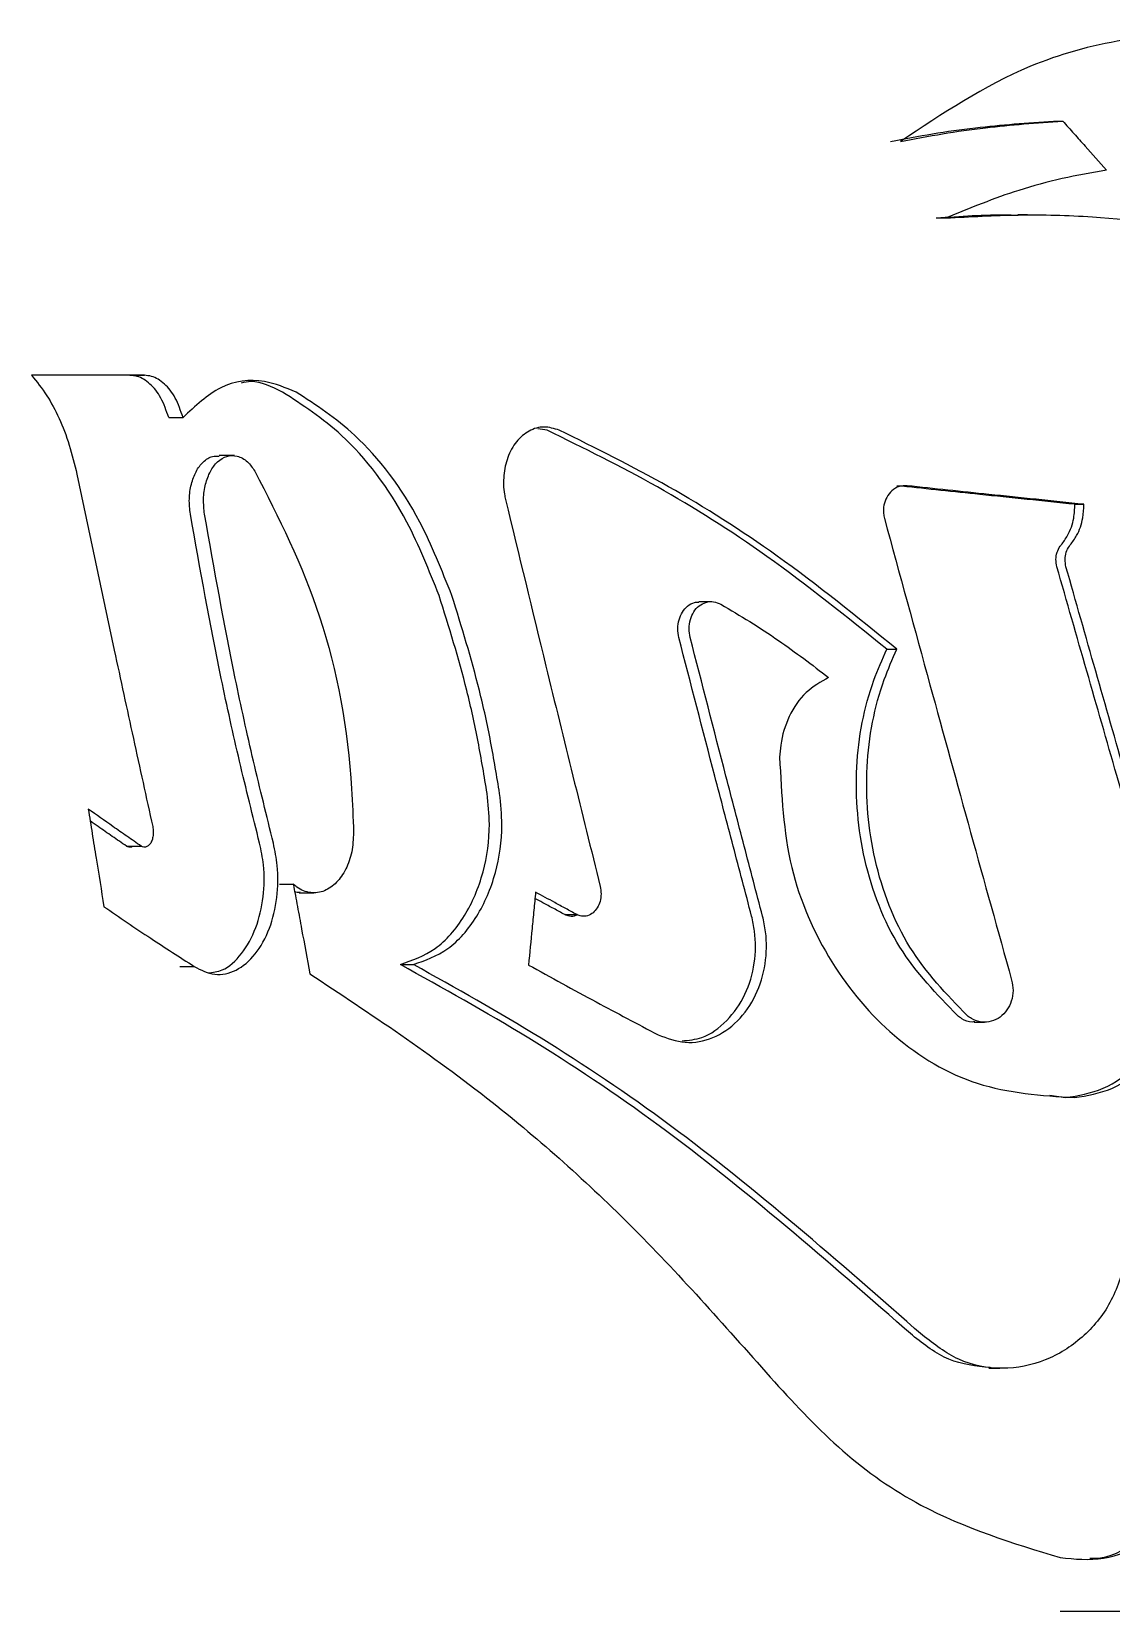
# Model space of a CAD drawing. Header units: millimetres. Extents: x 8 to 832, y 8 to 585.
# Drawn here: x 490.8 to 503.16, y 254.11 to 272.2 of the extents above; entities that cross this region are included whole.
import ezdxf

# ---------------------------------------------------------------- set-up
doc = ezdxf.new("R2010")
doc.units = ezdxf.units.MM
doc.linetypes.add('CENTERX2', pattern=[20.32, 12.7, -2.54, 2.54, -2.54])
doc.layers.add('CENTERLINE', color=4, linetype='CENTERX2')
doc.layers.add('OUTLINE', color=7, linetype='Continuous', lineweight=25)

# ---------------------------------------------------------------- blocks, each defined once
blk = doc.blocks.new('SW_CENTERMARKSYMBOL_4')
at = {"layer": 'CENTERLINE', "color": 0}
blk.add_line((-5, 0), (-18.4, 0), dxfattribs=at)

msp = doc.modelspace()

# ---------------------------------------------------------------- linework, layer by layer
at = {"layer": 'OUTLINE'}
for p, q in [((502.497, 271.175), (502.602, 271.175)), ((501.155, 270.065), (501.267, 270.065)), ((502.2, 270.1), (502.089, 270.1)), ((491.924, 268.264), (492.09, 268.264)), ((492.368, 267.78), (492.532, 267.78)), ((496.7, 267.635), (496.594, 267.652)), ((493.12, 267.345), (492.945, 267.345)), ((500.705, 266.999), (500.821, 266.999)), ((502.741, 266.787), (502.844, 266.787)), ((498.572, 265.672), (498.435, 265.672)), ((500.588, 265.129), (500.704, 265.129)), ((491.886, 262.873), (492.053, 262.873)), ((493.637, 262.438), (493.794, 262.438)), ((493.86, 262.339), (494.03, 262.339)), ((496.901, 262.09), (497.039, 262.09)), ((492.496, 261.496), (492.66, 261.496)), ((495.02, 261.518), (495.17, 261.518)), ((501.589, 260.858), (501.707, 260.858)), ((502.454, 260.021), (502.633, 259.994)), ((501.755, 256.896), (501.882, 256.896))]:
    msp.add_line(p, q, dxfattribs=at)
for points, knots in [([(504.421, 272.199), (504.042, 272.18), (503.287, 272.141), (502.012, 271.785), (501.224, 271.259), (500.746, 270.941)], [0, 0, 0, 0, 0.28325, 0.564584, 1, 1, 1, 1]), ([(500.631, 270.941), (500.791, 270.971), (501.111, 271.032), (501.73, 271.12), (502.197, 271.154), (502.497, 271.175)], [0, 0, 0, 0, 0.263934, 0.527868, 1, 1, 1, 1]), ([(500.746, 270.941), (500.906, 270.971), (501.226, 271.032), (501.842, 271.12), (502.305, 271.154), (502.602, 271.175)], [0, 0, 0, 0, 0.265472, 0.530946, 1, 1, 1, 1]), ([(502.602, 271.175), (502.645, 271.127), (502.731, 271.031), (502.898, 270.844), (503.023, 270.705), (503.105, 270.614)], [0, 0, 0, 0, 0.25781, 0.515616, 1, 1, 1, 1]), ([(503.105, 270.614), (502.935, 270.584), (502.594, 270.522), (501.974, 270.356), (501.542, 270.178), (501.267, 270.065)], [0, 0, 0, 0, 0.267217, 0.534439, 1, 1, 1, 1]), ([(501.155, 270.065), (501.429, 270.085), (501.738, 270.107), (502.055, 270.098), (502.091, 270.097)], [0, 0, 0, 0, 0.88866, 1, 1, 1, 1]), ([(501.267, 270.065), (501.543, 270.08), (502.093, 270.11), (503.153, 270.085), (503.949, 269.976), (504.456, 269.907)], [0, 0, 0, 0, 0.266503, 0.533008, 1, 1, 1, 1]), ([(492.09, 268.264), (491.97, 268.264), (491.73, 268.264), (491.294, 268.264), (490.992, 268.264), (490.799, 268.264)], [0, 0, 0, 0, 0.265656, 0.531311, 1, 1, 1, 1]), ([(490.799, 268.264), (490.858, 268.19), (491.023, 267.983), (491.206, 267.585), (491.29, 267.246), (491.318, 267.133)], [0, 0, 0, 0, 0.271168, 0.758034, 1, 1, 1, 1]), ([(492.368, 267.78), (492.341, 267.859), (492.286, 268.015), (492.155, 268.177), (492.03, 268.254), (491.951, 268.261), (491.924, 268.264)], [0, 0, 0, 0, 0.279112, 0.55792, 0.846364, 1, 1, 1, 1]), ([(492.532, 267.78), (492.505, 267.859), (492.451, 268.015), (492.32, 268.177), (492.195, 268.254), (492.117, 268.261), (492.09, 268.264)], [0, 0, 0, 0, 0.279972, 0.55968, 0.847821, 1, 1, 1, 1]), ([(493.827, 268.072), (493.707, 268.121), (493.417, 268.238), (492.95, 268.175), (492.671, 267.911), (492.532, 267.78)], [0, 0, 0, 0, 0.263465, 0.634254, 1, 1, 1, 1]), ([(493.671, 268.072), (493.549, 268.133), (493.39, 268.213), (493.235, 268.183), (493.199, 268.175)], [0, 0, 0, 0, 0.764603, 1, 1, 1, 1]), ([(495.464, 265.742), (495.349, 266.03), (495.061, 266.751), (494.422, 267.584), (493.9, 267.923), (493.671, 268.072)], [0, 0, 0, 0, 0.272247, 0.6806017, 1, 1, 1, 1]), ([(495.61, 265.742), (495.495, 266.031), (495.209, 266.752), (494.574, 267.584), (494.055, 267.923), (493.827, 268.072)], [0, 0, 0, 0, 0.273145, 0.681719, 1, 1, 1, 1]), ([(496.839, 267.635), (496.781, 267.653), (496.665, 267.689), (496.491, 267.638), (496.344, 267.516), (496.243, 267.333), (496.197, 267.12), (496.2, 266.951), (496.22, 266.861), (496.224, 266.84)], [0, 0, 0, 0, 0.167488, 0.335094, 0.500653, 0.660271, 0.807617, 0.954823, 1, 1, 1, 1]), ([(500.588, 265.129), (500.132, 265.495), (499.268, 266.19), (497.956, 267.019), (497.12, 267.429), (496.7, 267.635)], [0, 0, 0, 0, 0.356536, 0.676531, 1, 1, 1, 1]), ([(500.704, 265.129), (500.249, 265.497), (499.389, 266.192), (498.084, 267.021), (497.255, 267.43), (496.839, 267.635)], [0, 0, 0, 0, 0.3582173, 0.6773726, 1, 1, 1, 1]), ([(492.616, 266.674), (492.609, 266.732), (492.597, 266.848), (492.623, 267.02), (492.678, 267.169), (492.762, 267.28), (492.856, 267.343), (492.92, 267.339), (492.946, 267.337)], [0, 0, 0, 0, 0.170328, 0.34079, 0.509568, 0.686288, 0.873808, 1, 1, 1, 1]), ([(492.778, 266.674), (492.772, 266.732), (492.76, 266.849), (492.786, 267.022), (492.842, 267.171), (492.926, 267.283), (493.033, 267.347), (493.153, 267.348), (493.268, 267.288), (493.327, 267.205), (493.354, 267.168)], [0, 0, 0, 0, 0.119052, 0.238198, 0.356084, 0.479079, 0.608906, 0.744694, 0.883412, 1, 1, 1, 1]), ([(493.354, 267.168), (493.626, 266.635), (494.17, 265.568), (494.451, 264.04), (494.478, 263.196), (494.484, 263.029)], [0, 0, 0, 0, 0.444388, 0.890306, 1, 1, 1, 1]), ([(491.318, 267.133), (491.459, 266.46), (491.672, 265.452), (491.963, 264.106), (492.111, 263.433), (492.185, 263.097)], [0, 0, 0, 0, 0.499985, 0.74999, 1, 1, 1, 1]), ([(500.821, 266.999), (500.79, 266.999), (500.728, 266.997), (500.645, 266.948), (500.584, 266.872), (500.552, 266.779), (500.547, 266.693), (500.558, 266.644), (500.561, 266.625)], [0, 0, 0, 0, 0.192641, 0.385617, 0.568272, 0.739754, 0.902009, 1, 1, 1, 1]), ([(502.741, 266.787), (502.558, 266.806), (502.193, 266.843), (501.53, 266.912), (501.059, 266.962), (500.764, 266.993)], [0, 0, 0, 0, 0.272112, 0.544225, 1, 1, 1, 1]), ([(502.844, 266.787), (502.661, 266.806), (502.296, 266.844), (501.618, 266.914), (501.131, 266.966), (500.821, 266.999)], [0, 0, 0, 0, 0.265777, 0.531553, 1, 1, 1, 1]), ([(496.224, 266.84), (496.378, 266.205), (496.633, 265.149), (496.995, 263.674), (497.204, 262.833), (497.308, 262.412)], [0, 0, 0, 0, 0.430346, 0.715171, 1, 1, 1, 1]), ([(493.408, 262.907), (493.331, 263.219), (493.175, 263.842), (492.899, 265.092), (492.728, 266.044), (492.616, 266.674)], [0, 0, 0, 0, 0.252585, 0.50517, 1, 1, 1, 1]), ([(493.567, 262.907), (493.49, 263.219), (493.335, 263.843), (493.06, 265.093), (492.89, 266.044), (492.778, 266.674)], [0, 0, 0, 0, 0.252726, 0.505452, 1, 1, 1, 1]), ([(500.561, 266.625), (500.735, 265.99), (501.062, 264.792), (501.548, 263.03), (501.861, 261.903), (502.018, 261.34)], [0, 0, 0, 0, 0.360605, 0.680299, 1, 1, 1, 1]), ([(502.585, 266.321), (502.611, 266.356), (502.676, 266.446), (502.735, 266.609), (502.739, 266.734), (502.741, 266.787)], [0, 0, 0, 0, 0.268917, 0.69134, 1, 1, 1, 1]), ([(502.689, 266.321), (502.715, 266.356), (502.78, 266.446), (502.838, 266.609), (502.842, 266.735), (502.844, 266.787)], [0, 0, 0, 0, 0.269194, 0.692998, 1, 1, 1, 1]), ([(502.536, 266.072), (502.53, 266.1), (502.52, 266.155), (502.535, 266.238), (502.562, 266.292), (502.581, 266.316), (502.585, 266.321)], [0, 0, 0, 0, 0.311399, 0.623382, 0.925414, 1, 1, 1, 1]), ([(502.64, 266.072), (502.635, 266.1), (502.624, 266.155), (502.64, 266.239), (502.667, 266.292), (502.686, 266.317), (502.689, 266.321)], [0, 0, 0, 0, 0.313381, 0.62733, 0.931237, 1, 1, 1, 1]), ([(503.774, 261.777), (503.59, 262.412), (503.29, 263.445), (502.878, 264.877), (502.65, 265.674), (502.536, 266.072)], [0, 0, 0, 0, 0.4434, 0.721698, 1, 1, 1, 1]), ([(503.871, 261.777), (503.688, 262.412), (503.39, 263.446), (502.98, 264.877), (502.753, 265.674), (502.64, 266.072)], [0, 0, 0, 0, 0.443642, 0.721819, 1, 1, 1, 1]), ([(496.013, 263.475), (495.981, 263.673), (495.915, 264.071), (495.746, 264.837), (495.576, 265.383), (495.464, 265.742)], [0, 0, 0, 0, 0.255175, 0.510351, 1, 1, 1, 1]), ([(496.156, 263.475), (496.124, 263.673), (496.059, 264.071), (495.891, 264.837), (495.721, 265.383), (495.61, 265.742)], [0, 0, 0, 0, 0.255323, 0.510649, 1, 1, 1, 1]), ([(498.208, 265.261), (498.202, 265.295), (498.19, 265.364), (498.206, 265.467), (498.246, 265.558), (498.308, 265.626), (498.375, 265.666), (498.42, 265.667), (498.436, 265.667)], [0, 0, 0, 0, 0.175323, 0.350759, 0.524518, 0.702236, 0.890521, 1, 1, 1, 1]), ([(498.338, 265.261), (498.332, 265.296), (498.32, 265.364), (498.336, 265.468), (498.376, 265.559), (498.439, 265.629), (498.518, 265.67), (498.606, 265.678), (498.662, 265.654), (498.689, 265.643)], [0, 0, 0, 0, 0.138023, 0.276126, 0.41287, 0.552271, 0.699227, 0.853317, 1, 1, 1, 1]), ([(498.689, 265.643), (498.8, 265.577), (499.021, 265.447), (499.435, 265.175), (499.733, 264.949), (499.923, 264.804)], [0, 0, 0, 0, 0.265093, 0.530185, 1, 1, 1, 1]), ([(499.041, 262.072), (498.971, 262.34), (498.83, 262.874), (498.551, 263.937), (498.345, 264.733), (498.208, 265.261)], [0, 0, 0, 0, 0.251349, 0.502697, 1, 1, 1, 1]), ([(499.167, 262.072), (499.096, 262.34), (498.956, 262.874), (498.679, 263.937), (498.474, 264.733), (498.338, 265.261)], [0, 0, 0, 0, 0.251486, 0.502973, 1, 1, 1, 1]), ([(501.398, 260.933), (501.161, 261.177), (500.687, 261.665), (500.292, 262.691), (500.197, 263.769), (500.353, 264.595), (500.536, 265.011), (500.588, 265.129)], [0, 0, 0, 0, 0.235445, 0.471323, 0.696513, 0.914404, 1, 1, 1, 1]), ([(501.509, 260.933), (501.273, 261.177), (500.802, 261.666), (500.41, 262.692), (500.315, 263.772), (500.471, 264.598), (500.653, 265.014), (500.704, 265.129)], [0, 0, 0, 0, 0.2352367, 0.470862, 0.6968658, 0.9162382, 1, 1, 1, 1]), ([(499.923, 264.804), (499.833, 264.753), (499.652, 264.653), (499.461, 264.372), (499.377, 264.101), (499.366, 263.939), (499.362, 263.892)], [0, 0, 0, 0, 0.300723, 0.60209, 0.886743, 1, 1, 1, 1]), ([(499.362, 263.892), (499.383, 263.464), (499.423, 262.625), (499.921, 261.508), (500.653, 260.644), (501.621, 260.067), (502.359, 260.019), (502.737, 259.994)], [0, 0, 0, 0, 0.201858, 0.395244, 0.588143, 0.789291, 1, 1, 1, 1]), ([(495.02, 261.518), (495.157, 261.566), (495.429, 261.66), (495.767, 262.047), (495.985, 262.553), (496.057, 263.056), (496.026, 263.358), (496.013, 263.475)], [0, 0, 0, 0, 0.22646, 0.453237, 0.668905, 0.872346, 1, 1, 1, 1]), ([(495.17, 261.518), (495.304, 261.565), (495.574, 261.66), (495.909, 262.043), (496.126, 262.546), (496.2, 263.05), (496.169, 263.355), (496.156, 263.475)], [0, 0, 0, 0, 0.22482, 0.449922, 0.665043, 0.869281, 1, 1, 1, 1]), ([(492.053, 262.873), (491.999, 262.911), (491.89, 262.986), (491.686, 263.127), (491.541, 263.231), (491.447, 263.298)], [0, 0, 0, 0, 0.264429, 0.528861, 1, 1, 1, 1]), ([(491.447, 263.298), (491.462, 263.204), (491.492, 263.017), (491.552, 262.645), (491.597, 262.366), (491.627, 262.18)], [0, 0, 0, 0, 0.251084, 0.502168, 1, 1, 1, 1]), ([(491.886, 262.873), (491.831, 262.911), (491.722, 262.985), (491.583, 263.081), (491.5, 263.14), (491.469, 263.162)], [0, 0, 0, 0, 0.387132, 0.774267, 1, 1, 1, 1]), ([(492.185, 263.097), (492.188, 263.078), (492.194, 263.039), (492.189, 262.979), (492.174, 262.928), (492.15, 262.888), (492.119, 262.864), (492.085, 262.858), (492.063, 262.868), (492.053, 262.873)], [0, 0, 0, 0, 0.142541, 0.285294, 0.42372, 0.563353, 0.711157, 0.865437, 1, 1, 1, 1]), ([(494.484, 263.029), (494.48, 262.954), (494.473, 262.803), (494.4, 262.603), (494.292, 262.446), (494.151, 262.349), (493.991, 262.327), (493.869, 262.374), (493.807, 262.427), (493.794, 262.438)], [0, 0, 0, 0, 0.149492, 0.298996, 0.450918, 0.610802, 0.778345, 0.951616, 1, 1, 1, 1]), ([(491.96, 262.873), (491.957, 262.871), (491.944, 262.86), (491.918, 262.858), (491.896, 262.869), (491.886, 262.873)], [0, 0, 0, 0, 0.109996, 0.58035, 1, 1, 1, 1]), ([(492.66, 261.496), (492.738, 261.456), (492.895, 261.376), (493.143, 261.433), (493.365, 261.617), (493.531, 261.914), (493.618, 262.274), (493.626, 262.62), (493.584, 262.822), (493.567, 262.907)], [0, 0, 0, 0, 0.15637, 0.31276, 0.468375, 0.61999, 0.76382, 0.900742, 1, 1, 1, 1]), ([(492.818, 261.422), (492.873, 261.428), (493.01, 261.443), (493.208, 261.624), (493.375, 261.92), (493.461, 262.283), (493.467, 262.626), (493.426, 262.825), (493.408, 262.907)], [0, 0, 0, 0, 0.132833, 0.331545, 0.524438, 0.706286, 0.87842, 1, 1, 1, 1]), ([(493.794, 262.438), (493.81, 262.352), (493.842, 262.181), (493.905, 261.839), (493.953, 261.582), (493.984, 261.412)], [0, 0, 0, 0, 0.251096, 0.502189, 1, 1, 1, 1]), ([(493.873, 262.346), (493.862, 262.343), (493.84, 262.337), (493.82, 262.347), (493.81, 262.353)], [0, 0, 0, 0, 0.5199125, 1, 1, 1, 1]), ([(496.568, 262.348), (496.561, 262.278), (496.548, 262.139), (496.521, 261.86), (496.501, 261.651), (496.487, 261.512)], [0, 0, 0, 0, 0.2503603, 0.5007156, 1, 1, 1, 1]), ([(496.901, 262.09), (496.859, 262.113), (496.775, 262.158), (496.662, 262.22), (496.591, 262.258), (496.561, 262.275)], [0, 0, 0, 0, 0.367149, 0.734289, 1, 1, 1, 1]), ([(497.039, 262.09), (496.997, 262.113), (496.913, 262.158), (496.756, 262.244), (496.641, 262.307), (496.568, 262.348)], [0, 0, 0, 0, 0.2643886, 0.5287661, 1, 1, 1, 1]), ([(497.308, 262.412), (497.313, 262.384), (497.322, 262.326), (497.309, 262.239), (497.276, 262.164), (497.227, 262.106), (497.164, 262.072), (497.098, 262.066), (497.057, 262.083), (497.039, 262.09)], [0, 0, 0, 0, 0.141902, 0.283927, 0.423818, 0.566057, 0.716031, 0.873749, 1, 1, 1, 1]), ([(491.627, 262.18), (491.715, 262.12), (491.891, 261.999), (492.232, 261.771), (492.493, 261.604), (492.66, 261.496)], [0, 0, 0, 0, 0.264788, 0.529577, 1, 1, 1, 1]), ([(497.047, 262.088), (497.041, 262.084), (497.013, 262.067), (496.961, 262.066), (496.919, 262.083), (496.901, 262.09)], [0, 0, 0, 0, 0.133157, 0.609667, 1, 1, 1, 1]), ([(497.972, 260.713), (498.074, 260.674), (498.279, 260.597), (498.602, 260.661), (498.888, 260.85), (499.1, 261.152), (499.211, 261.515), (499.218, 261.835), (499.18, 262.013), (499.167, 262.072)], [0, 0, 0, 0, 0.161404, 0.322836, 0.483285, 0.639453, 0.787646, 0.92868, 1, 1, 1, 1]), ([(498.245, 260.643), (498.322, 260.651), (498.505, 260.669), (498.765, 260.858), (498.978, 261.158), (499.087, 261.524), (499.092, 261.84), (499.054, 262.015), (499.041, 262.072)], [0, 0, 0, 0, 0.146099, 0.350873, 0.549419, 0.736652, 0.913839, 1, 1, 1, 1]), ([(502.633, 259.994), (502.78, 260.018), (503.076, 260.065), (503.458, 260.347), (503.726, 260.742), (503.848, 261.2), (503.832, 261.555), (503.784, 261.737), (503.774, 261.777)], [0, 0, 0, 0, 0.201165, 0.402613, 0.596188, 0.778338, 0.951769, 1, 1, 1, 1]), ([(502.737, 259.994), (502.883, 260.018), (503.175, 260.065), (503.554, 260.344), (503.821, 260.735), (503.944, 261.193), (503.93, 261.55), (503.882, 261.735), (503.871, 261.777)], [0, 0, 0, 0, 0.199533, 0.399323, 0.592097, 0.774659, 0.949352, 1, 1, 1, 1]), ([(493.984, 261.412), (494.677, 260.954), (495.903, 260.143), (497.722, 258.528), (498.772, 257.339), (499.302, 256.739)], [0, 0, 0, 0, 0.391, 0.692719, 1, 1, 1, 1]), ([(500.882, 257.273), (499.916, 258.116), (498.452, 259.394), (496.475, 260.71), (495.507, 261.248), (495.02, 261.518)], [0, 0, 0, 0, 0.490954, 0.744226, 1, 1, 1, 1]), ([(500.997, 257.273), (500.037, 258.116), (498.582, 259.392), (496.617, 260.709), (495.654, 261.248), (495.17, 261.518)], [0, 0, 0, 0, 0.490926, 0.744205, 1, 1, 1, 1]), ([(496.487, 261.512), (496.615, 261.442), (496.871, 261.301), (497.363, 261.034), (497.734, 260.838), (497.972, 260.713)], [0, 0, 0, 0, 0.2646608, 0.5293222, 1, 1, 1, 1]), ([(502.018, 261.34), (502.026, 261.3), (502.041, 261.22), (502.019, 261.098), (501.967, 260.992), (501.887, 260.91), (501.785, 260.86), (501.67, 260.852), (501.575, 260.883), (501.525, 260.921), (501.509, 260.933)], [0, 0, 0, 0, 0.126306, 0.252853, 0.376949, 0.505813, 0.641483, 0.782408, 0.929378, 1, 1, 1, 1]), ([(501.595, 260.862), (501.585, 260.861), (501.535, 260.855), (501.465, 260.883), (501.414, 260.921), (501.398, 260.933)], [0, 0, 0, 0, 0.150522, 0.719848, 1, 1, 1, 1]), ([(503.333, 258.147), (503.28, 257.975), (503.173, 257.629), (502.834, 257.226), (502.404, 256.957), (501.908, 256.864), (501.408, 256.957), (501.131, 257.17), (500.997, 257.273)], [0, 0, 0, 0, 0.159797, 0.319446, 0.483842, 0.656246, 0.833716, 1, 1, 1, 1]), ([(501.773, 256.903), (501.611, 256.92), (501.287, 256.954), (501.017, 257.167), (500.882, 257.273)], [0, 0, 0, 0, 0.499909, 1, 1, 1, 1]), ([(499.302, 256.739), (499.556, 256.465), (500.063, 255.916), (501.138, 255.167), (502.028, 254.894), (502.574, 254.727)], [0, 0, 0, 0, 0.278642, 0.557261, 1, 1, 1, 1]), ([(502.574, 254.727), (502.74, 254.711), (503.073, 254.679), (503.555, 254.88), (503.944, 255.238), (504.191, 255.716), (504.26, 256.137), (504.242, 256.372), (504.238, 256.434)], [0, 0, 0, 0, 0.194507, 0.389142, 0.580074, 0.763486, 0.938191, 1, 1, 1, 1]), ([(502.912, 254.722), (502.932, 254.721), (503.119, 254.715), (503.46, 254.892), (503.853, 255.242), (504.099, 255.728), (504.164, 256.145), (504.147, 256.376), (504.142, 256.434)], [0, 0, 0, 0, 0.027814, 0.265246, 0.4977, 0.719754, 0.92994, 1, 1, 1, 1])]:
    msp.add_open_spline(points, degree=3, knots=knots, dxfattribs=at)

# ---------------------------------------------------------------- block references
at = {"layer": 'CENTERLINE'}
msp.add_blockref('SW_CENTERMARKSYMBOL_4', (520.272, 254.112), dxfattribs=at)

doc.saveas('drawing.dxf')
